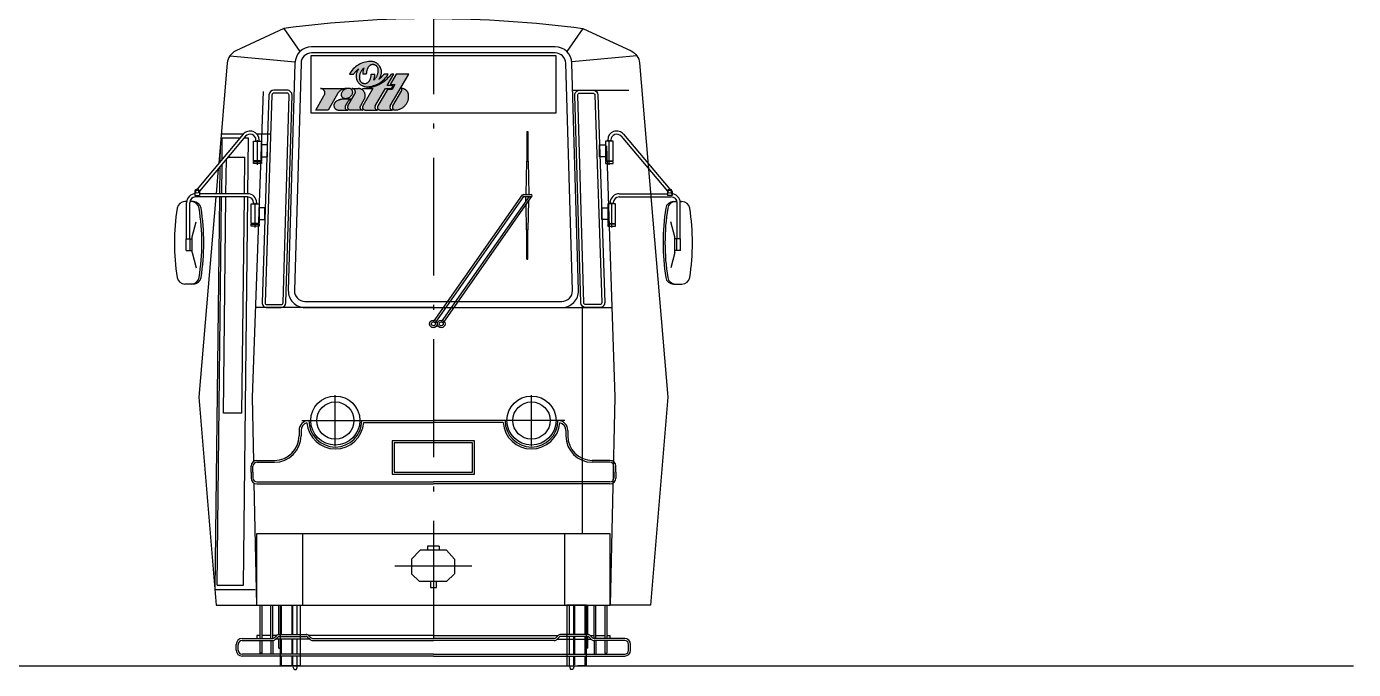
# Model space of a CAD drawing. Header units: millimetres. Extents: x 39 to 880, y 30 to 327.
# Drawn here: x 649.8 to 785.1, y 202.8 to 268.3 of the extents above; entities that cross this region are included whole.
import ezdxf

# ---------------------------------------------------------------- set-up
doc = ezdxf.new("R2010")
doc.units = ezdxf.units.MM
doc.linetypes.add('ACAD_ISO10W100', pattern=[18.5, 12, -3, 0.5, -3])
doc.layers.add('AXE', color=1, linetype='ACAD_ISO10W100')
doc.layers.add('SUBTIRE', color=1, linetype='Continuous')

msp = doc.modelspace()

# ---------------------------------------------------------------- hatches: boundary and pattern name
at = {"layer": 'AXE'}
h = msp.add_hatch(color=256, dxfattribs=at)
edge = h.paths.add_edge_path(flags=17)
edge.add_arc((687.3525671164614, 260.0808056791501), 0.2750000082930992, 150.0000029529868, 269.3216223905365, ccw=False)
edge.add_line((687.1144101161519, 260.2183056710222), (688.0324757457522, 261.8084419861719))
edge.add_arc((687.9213358189322, 261.8726086528397), 0.1283333333347252, 329.9999999998028, 457.2699936650825)
edge.add_arc((687.9978956206559, 261.2724723376917), 0.7333333333341578, 6.379370208270586, 97.26999366511598, ccw=False)
edge.add_arc((687.3419823472586, 261.199139004357), 1.393333333331659, -89.69862556282072, 6.379370208422188, ccw=False)
edge = h.paths.add_edge_path()
edge.add_line((687.2149652880355, 263.4724723376879), (686.9728721408267, 263.4724723376879))
edge.add_arc((684.039538807486, 265.6724723376831), 3.666666666669664, 270.00000000012795, 323.1301023542846, ccw=False)
edge.add_line((684.0395388074942, 262.0058056710135), (685.0980143010077, 262.0058056710135))
edge.add_line((685.0980143010077, 262.0058056710135), (684.0660006948331, 260.2183056710222))
edge.add_arc((684.3041576808746, 260.0808056710188), 0.2750000000024015, 149.9999999994711, 269.9999999994789)
edge.add_line((684.3041576808721, 259.8058056710164), (685.5743282730884, 259.8058056710164))
edge.add_arc((685.5743282730905, 260.0808056710191), 0.2750000000027057, 149.9999999995698, 269.9999999995737, ccw=False)
edge.add_line((685.3361712870485, 260.2183056710222), (686.3681848932249, 262.0058056710135))
edge.add_line((686.3681848932249, 262.0058056710135), (687.0032701893335, 262.0058056710135))
edge.add_line((687.0032701893335, 262.0058056710135), (687.1726262682953, 262.2991390043484))
edge.add_line((687.1726262682953, 262.2991390043484), (686.5375409721876, 262.2991390043484))
edge.add_line((686.5375409721876, 262.2991390043484), (687.2149652880355, 263.4724723376879))
edge = h.paths.add_edge_path()
edge.add_line((686.8444988653066, 262.3908056710228), (687.3313975923231, 262.3908056710228))
edge.add_line((687.3313975923231, 262.3908056710228), (687.0561939640095, 261.9141390043536))
edge.add_line((687.0561939640095, 261.9141390043536), (686.569295236993, 261.9141390043536))
edge.add_line((686.569295236993, 261.9141390043536), (685.5902054054916, 260.2183056710222))
edge.add_arc((685.828362391534, 260.0808056710193), 0.2750000000029334, 149.9999999996581, 269.9999999996684)
edge.add_line((685.8283623915324, 259.8058056710164), (687.0985329837488, 259.8058056710164))
edge.add_arc((687.0985329837508, 260.0808056710191), 0.2750000000027057, 149.9999999995698, 269.9999999995737, ccw=False)
edge.add_line((686.8603759977088, 260.2183056710222), (688.7391699986958, 263.4724723376879))
edge.add_line((688.7391699986958, 263.4724723376879), (687.4689994064795, 263.4724723376879))
edge.add_line((687.4689994064795, 263.4724723376879), (686.8444988653066, 262.3908056710228))
edge = h.paths.add_edge_path()
edge.add_arc((684.0501235624297, 260.0808056710193), 0.2750000000029334, 149.9999999996581, 269.9999999996684)
edge.add_line((684.0501235624281, 259.8058056710164), (682.7799529702118, 259.8058056710164))
edge.add_arc((682.7799529702133, 260.0808056710193), 0.2750000000029331, 149.9999999996581, 269.9999999996684, ccw=False)
edge.add_line((682.5417959841709, 260.2183056710222), (683.2562669422916, 261.4558056710251))
edge.add_arc((682.9387242942419, 261.6391390043533), 0.366666666660161, 330.0000000003457, 450.0000000003553)
edge.add_line((682.9387242942396, 262.0058056710135), (683.5738095903473, 262.0058056710135))
edge.add_arc((683.5738095903498, 261.2724723376845), 0.7333333333290284, -29.999999999796728, 90.00000000019543, ccw=False)
edge.add_line((684.2088948864559, 260.9058056710222), (683.8119665763872, 260.2183056710222))
edge = h.paths.add_edge_path()
edge.add_line((682.8540462547573, 260.9058056710222), (682.0223640271163, 260.9058056710222))
edge.add_arc((682.022364027128, 259.805805671016), 1.100000000006219, 90.00000000060993, 134.4153085978047)
edge.add_arc((681.5732909076038, 260.2641390043475), 0.4583333333311261, 134.4153085972546, 270.000000000071)
edge.add_line((681.5732909076044, 259.8058056710164), (682.5259188517668, 259.8058056710164))
edge.add_arc((682.5259188517689, 260.0808056710191), 0.2750000000027057, 149.9999999995698, 269.9999999995737, ccw=False)
edge.add_line((682.2877618657269, 260.2183056710222), (682.5788426264428, 260.7224723376879))
edge.add_arc((682.8963852744889, 260.5391390043509), 0.3666666666614442, 96.86989764470547, 149.9999999988615, ccw=False)
edge.add_arc((682.8522990979571, 260.905059360316), 0.001899878036820539, 276.8698977086391, 383.1301024230732)
edge = h.paths.add_edge_path()
edge.add_arc((682.6672431609835, 261.6286560635734), 0.3666666666741927, 344.4270040001871, 435.5729959985749)
edge.add_arc((682.5758894952094, 261.2735519208362), 0.7333333333341077, 75.57299599933422, 164.427004000946)
edge.add_arc((682.2226834537116, 261.3719893969109), 0.366666666664708, 164.4270040008068, 255.5729959992024)
edge.add_arc((682.3140371195004, 261.7270935396499), 0.7333333333300379, 255.5729959985738, 344.4270040001916)
edge = h.paths.add_edge_path()
edge.add_line((679.2575022122412, 259.8058056710164), (680.1307444943907, 261.3183056710135))
edge.add_arc((679.7338161843223, 261.5474723376799), 0.4583333333336158, 330.0000000000587, 450.0000000000426)
edge.add_line((679.733816184322, 262.0058056710135), (682.4329286927843, 262.0058056710135))
edge.add_arc((682.4329286927745, 260.9058056710197), 1.09999999999377, 89.99999999948483, 149.999999999488)
edge.add_line((681.4803007486219, 261.4558056710251), (680.5276728044585, 259.8058056710164))
edge.add_line((680.5276728044585, 259.8058056710164), (679.2575022122412, 259.8058056710164))
edge = h.paths.add_edge_path()
edge.add_arc((684.8668002355279, 263.6669267025133), 1.09999999999702, 320.2105093967209, 452.4106296348301)
edge.add_arc((684.9290125373627, 262.1891390043522), 2.57909663353232, 92.41062963465667, 150.1593002628279)
edge.add_line((682.6918726220586, 263.4724723376879), (683.1268188979786, 263.4724723376879))
edge.add_arc((684.9290125373599, 262.1891390043509), 2.212429966864535, 125.86977062244591, 144.5455167274544, ccw=False)
edge.add_arc((684.4778915058729, 263.2780179728626), 1.09999999999702, 140.2105093967208, 272.4106296348301)
edge.add_arc((684.4156792040376, 264.7558056710228), 2.579096633531544, 272.4106296346675, 330.1593002628383)
edge.add_line((686.6528191193413, 263.4724723376879), (686.2178728434212, 263.4724723376879))
edge.add_arc((684.4156792040404, 264.7558056710221), 2.212429966862516, 305.86977062249855, 324.54551672750745, ccw=False)
edge = h.paths.add_edge_path(flags=16)
edge.add_arc((685.0848458707007, 263.8849723376869), 0.5499999999995769, 357.5416453743147, 509.036243468357)
edge.add_arc((685.7723458706906, 263.4724723376856), 1.351755885532709, 149.0362434678347, 179.9999999999036)
edge.add_line((684.4205899851579, 263.4724723376879), (684.0539233184929, 263.4724723376879))
edge.add_arc((685.7723458707076, 263.4724723376903), 1.718422552214633, 158.4638025515041, 180.0000000000796, ccw=False)
edge.add_arc((685.0612546003592, 263.0835636080343), 1.351755885548077, 131.0297390510515, 181.6861433418126)
edge.add_arc((684.2598458706987, 263.0599723376886), 0.5499999999989542, 181.6861433421515, 329.0362434683632)
edge.add_arc((683.5723458707079, 263.4724723376886), 1.35175588553228, 329.0362434679025, 359.9999999999711)
edge.add_line((684.9241017562401, 263.4724723376879), (685.2907684229078, 263.4724723376879))
edge.add_arc((683.5723458707076, 263.4724723376879), 1.718422552200195, -21.474434305519026, 1.8758328224066645e-12, ccw=False)
edge.add_arc((684.2834371410484, 263.8613810673431), 1.350902543960698, 311.0994502512073, 360.0000000000193)

# ---------------------------------------------------------------- linework, layer by layer
msp.add_line((594.3061072313633, 203.126155191438), (785.0643397080178, 203.126155191438))
for p, q in [((691.2608355377272, 291.9261551914409), (691.2608355377272, 203.126155191438)), ((681.2608355377272, 225.5430677437711), (681.2608355377272, 230.7492426390985)), ((701.2608355377272, 225.5430677437711), (701.2608355377272, 230.7492426390985)), ((677.8502958733472, 228.1461551914275), (684.6713752021071, 228.1461551914275)), ((704.6713752021071, 228.1461551914275), (697.8502958733472, 228.1461551914275)), ((687.3360352014208, 213.3261551914351), (695.1856358740336, 213.3261551914351))]:
    msp.add_line(p, q, dxfattribs=at)
for points in [[(685.7120412495917, 262.9629610583673, 0.6506497374440713), (684.820533121889, 264.7659532509591, 0.2574479382979016), (682.6918726220586, 263.4724723376879), (683.1268188979786, 263.4724723376879, -0.08166916551678798), (683.632650491809, 263.9819836170085, 0.6506497374440713), (684.5241586195118, 262.1789914244167, 0.2574479382979015), (686.6528191193413, 263.4724723376879), (686.2178728434212, 263.4724723376879, -0.08166916551678786)], [(685.6343396850091, 263.8613810673436, 0.7777404075968195), (684.6132247615571, 264.1679450031683, 0.1359329595457087), (684.4205899851579, 263.4724723376879), (684.0539233184929, 263.4724723376879, -0.09424695984784132), (684.1738935458472, 264.1032862826127, 0.2247014505526537), (683.7100840176747, 263.0437888597393, 0.7491175477465296), (684.7314669798418, 262.7769996722076, 0.1359329595457087), (684.9241017562401, 263.4724723376879), (685.2907684229078, 263.4724723376879, -0.09397508043127485), (685.1714772653415, 262.8433818429206, 0.2166669363974832), (685.6343396850091, 263.8613810673436)], [(687.2149652880355, 263.4724723376879), (686.9728721408267, 263.4724723376879, -0.2360679774997932), (684.0395388074942, 262.0058056710135), (685.0980143010077, 262.0058056710135), (684.0660006948331, 260.2183056710222, 0.5773502691896062), (684.3041576808721, 259.8058056710164), (685.5743282730884, 259.8058056710164, -0.5773502691896062), (685.3361712870485, 260.2183056710222), (686.3681848932249, 262.0058056710135), (687.0032701893335, 262.0058056710135), (687.1726262682953, 262.2991390043484), (686.5375409721876, 262.2991390043484)], [(686.8444988653066, 262.3908056710228), (687.3313975923231, 262.3908056710228), (687.0561939640095, 261.9141390043536), (686.569295236993, 261.9141390043536), (685.5902054054916, 260.2183056710222, 0.5773502691896062), (685.8283623915324, 259.8058056710164), (687.0985329837488, 259.8058056710164, -0.5773502691896062), (686.8603759977088, 260.2183056710222), (688.7391699986958, 263.4724723376879), (687.4689994064795, 263.4724723376879)], [(679.2575022122412, 259.8058056710164), (680.1307444943907, 261.3183056710135, 0.577350269189606), (679.733816184322, 262.0058056710135), (682.4329286927843, 262.0058056710135, 0.2679491924311385), (681.4803007486219, 261.4558056710251), (680.5276728044585, 259.8058056710164)], [(683.0204492024843, 261.530218587492, 0.4200840252083738), (682.7585968267706, 261.983760206322, 0.4083673673510503), (681.8694774122189, 261.470426872986, 0.4200840252083738), (682.1313297879308, 261.0168852541705, 0.4083673673510503)], [(683.8119665763872, 260.2183056710222, 0.5773502691896062), (684.0501235624281, 259.8058056710164), (682.7799529702118, 259.8058056710164, -0.5773502691896062), (682.5417959841709, 260.2183056710222), (683.2562669422916, 261.4558056710251, 0.577350269189606), (682.9387242942396, 262.0058056710135), (683.5738095903473, 262.0058056710135, -0.577350269189606), (684.2088948864559, 260.9058056710222)], [(687.3493112136496, 259.8058249459012, -0.5734103327174699), (687.1144101161519, 260.2183056710222), (688.0324757457522, 261.8084419861719, 0.6204491617086633), (687.9050958609907, 261.9999102954483, -0.418773749200195), (688.7266881466569, 261.3539538191711, -0.4456365291740412), (687.3493112136496, 259.8058249459012)], [(682.8540462547573, 260.9058056710222), (682.0223640271163, 260.9058056710222, 0.196261568281424), (681.2525243936691, 260.5915199567265, 0.6718751592707642), (681.5732909076044, 259.8058056710164), (682.5259188517668, 259.8058056710164, -0.5773502691896062), (682.2877618657269, 260.2183056710222), (682.5788426264428, 260.7224723376879, -0.2360679774998025), (682.8525263523309, 260.90317312279, 0.5000000000269565)]]:
    msp.add_lwpolyline(points, format="xyb", close=True, dxfattribs=at)
at = {"layer": 'SUBTIRE'}
for p, q in [((676.0108355377272, 268.1193615124961), (677.6584179644217, 265.7656776578536)), ((706.5108355377272, 268.1193615124961), (704.8632531110327, 265.7656776578536)), ((670.5076328408506, 265.3314390338222), (677.1502966189894, 264.7056117000778)), ((712.0140382346046, 265.3314390338222), (705.3713744564659, 264.7056117000778)), ((705.4591311887982, 261.8261551914351), (711.1774393798289, 261.8261551914351)), ((671.866925570693, 257.332850046036), (667.1620594311992, 251.7258089216215)), ((672.1120597924912, 257.1271580109336), (667.4071936529956, 251.5201168865191)), ((671.8783074149108, 257.3461551914392), (669.6285742706089, 257.3461551914392)), ((671.8783074149108, 257.3461551914392), (669.6285742706089, 257.3461551914392)), ((673.7427241519238, 257.3461551914392), (673.2650655018144, 257.3461551914392)), ((674.6677646223764, 257.3461551914392), (673.2650655018144, 257.3461551914392)), ((700.7880585193436, 257.602650479634), (700.7880585193436, 254.602650479634)), ((700.7880585193436, 257.602650479634), (700.8880585193431, 257.602650479634)), ((700.8880585193431, 257.602650479634), (700.8880585193431, 254.602650479634)), ((710.4096112829632, 257.1271580109336), (715.1144774224597, 251.5201168865191)), ((710.6547455047614, 257.332850046036), (715.3596116442552, 251.7258089216215)), ((669.5026415682316, 256.1501153727462), (669.4833204227891, 254.4921800476899)), ((669.7132166982612, 254.7661597599093), (669.7386217958922, 256.9461551914304)), ((671.542450060819, 256.9461551914304), (669.7386217958922, 256.9461551914304)), ((672.416987602561, 256.9461551914304), (671.960180393404, 256.9461551914304)), ((672.3507893513008, 251.2657249321222), (672.416987602561, 256.9461551914304)), ((673.1716864583625, 256.6414854451308), (673.1716864583625, 256.7414854451221)), ((673.3316864583633, 254.2091514688385), (673.3316864583633, 256.7414854451221)), ((673.4916864583631, 256.6414854451308), (673.4916864583631, 256.7414854451221)), ((709.0299846170913, 256.6414854451308), (709.0299846170913, 256.7414854451221)), ((709.189984617092, 254.2091514688385), (709.189984617092, 256.7414854451221)), ((709.3499846170919, 256.6414854451308), (709.3499846170919, 256.7414854451221)), ((670.1123969152807, 251.2661551914374), (670.1534982548676, 254.7930352621501)), ((670.3206161164419, 254.9921985740679), (672.0382566847532, 254.9890554368779)), ((671.9948709772254, 251.2661551914374), (672.0382566847532, 254.9890554368779)), ((700.7380585193434, 254.602650479634), (700.6894870907729, 251.2026504796253)), ((700.7380585193434, 254.602650479634), (700.9380585193433, 254.602650479634)), ((700.9380585193433, 254.602650479634), (700.9866299479147, 251.2026504796253)), ((669.4774371133365, 253.9873369679284), (669.4457251713277, 251.2661551914374)), ((669.6724285587618, 251.2661551914374), (669.7073333888086, 254.2613166801478)), ((666.1001944351203, 250.4661551914345), (665.9191046412873, 250.4661551914345)), ((666.0923347752007, 246.6661551914316), (666.0923347752007, 250.3461551914392)), ((666.4123347752013, 246.6661551914316), (666.4123347752013, 250.3461551914392)), ((666.7855649091109, 250.4661551914345), (666.4244572369319, 250.4661551914345)), ((666.9296411988682, 251.4859287081803), (666.9296411988682, 251.1061551914339)), ((666.9296411988682, 251.1061551914339), (667.4096411988687, 251.1061551914339)), ((672.3226558833314, 250.9461551914304), (667.0123347751999, 250.9461551914304)), ((667.4096411988687, 251.4859287081803), (667.4096411988687, 251.1061551914339)), ((672.3226558833314, 251.2661551914374), (667.4096411988687, 251.2661551914374)), ((669.4419959748695, 250.9461551914304), (668.9756133428357, 210.9261551914263)), ((669.2072113006209, 211.3461551914392), (669.6686993623036, 250.9461551914304)), ((669.8515862379966, 228.8861551914327), (670.1086677188234, 250.9461551914304)), ((671.7340602999413, 228.8861551914327), (671.9911417807673, 250.9461551914304)), ((671.8855771072897, 211.3461551914392), (672.3470593831119, 250.9456587103508)), ((672.9226558833309, 250.2461551914333), (672.9226558833309, 250.3461551914392)), ((673.0826558833307, 247.8138212151556), (673.0826558833307, 250.3461551914392)), ((673.2426558833315, 250.2461551914333), (673.2426558833315, 250.3461551914392)), ((691.2782666862761, 238.1954567106171), (700.3561433149146, 251.1600081232631)), ((691.4420970951344, 238.080741423359), (700.4901152243986, 251.0026504796282)), ((692.0782666862763, 238.1954567106171), (701.0459603066467, 251.0026504796282)), ((692.2420970951346, 238.080741423359), (701.319973723773, 251.0452928359904)), ((700.4380585193442, 251.2026504796253), (701.2380585193443, 251.2026504796253)), ((700.4380585193442, 251.0026504796282), (701.2380585193443, 251.0026504796282)), ((700.6966144842011, 250.5037329396313), (700.689487090772, 251.0026504796282)), ((700.9380585193442, 247.602650479634), (700.9803092510094, 250.5602016962533)), ((700.9853942727643, 250.916153219065), (700.9866299479156, 251.0026504796282)), ((709.2790151921238, 250.2461551914333), (709.2790151921238, 250.3461551914392)), ((709.4390151921236, 247.8138212151556), (709.4390151921236, 250.3461551914392)), ((709.5990151921235, 250.2461551914333), (709.5990151921235, 250.3461551914392)), ((710.1990151921239, 251.2661551914374), (715.1120298765866, 251.2661551914374)), ((710.1990151921239, 250.9461551914304), (715.5093363002545, 250.9461551914304)), ((715.1120298765866, 251.4859287081803), (715.1120298765866, 251.1061551914339)), ((715.5920298765861, 251.1061551914339), (715.1120298765866, 251.1061551914339)), ((715.5920298765861, 251.4859287081803), (715.5920298765861, 251.1061551914339)), ((715.7361061663435, 250.4661551914345), (716.0972138385225, 250.4661551914345)), ((716.1093363002531, 246.6661551914316), (716.1093363002531, 250.3461551914392)), ((716.421476640335, 250.4661551914345), (716.6025664341671, 250.4661551914345)), ((716.4293363002537, 246.6661551914316), (716.4293363002537, 250.3461551914392)), ((700.7380585193443, 247.602650479634), (700.7014961641673, 250.1620153420248)), ((666.6523347752002, 246.8661551914287), (667.0664452473641, 248.4116365135)), ((700.7380585193443, 247.602650479634), (700.9380585193442, 247.602650479634)), ((700.7880585193445, 244.602650479634), (700.7880585193445, 247.602650479634)), ((700.888058519344, 244.602650479634), (700.888058519344, 247.602650479634)), ((715.8693363002551, 246.8661551914287), (715.4552258280912, 248.4116365135)), ((666.0523347751998, 245.4661551914345), (666.0523347751998, 246.6661551914316)), ((666.0523347751998, 246.6661551914316), (666.6523347752002, 246.6661551914316)), ((666.4523347752004, 245.4661551914345), (666.4523347752004, 246.6661551914316)), ((666.6523347752002, 245.2661551914374), (666.6523347752002, 246.8661551914287)), ((715.8693363002551, 245.2661551914374), (715.8693363002551, 246.8661551914287)), ((716.4693363002546, 246.6661551914316), (715.8693363002551, 246.6661551914316)), ((716.0693363002549, 245.4661551914345), (716.0693363002549, 246.6661551914316)), ((716.4693363002546, 245.4661551914345), (716.4693363002546, 246.6661551914316)), ((666.0523347752007, 245.4661551914345), (666.6523347752002, 245.4661551914345)), ((666.6523347752002, 245.2661551914374), (667.0664452473641, 243.7206738693661)), ((715.8693363002551, 245.2661551914374), (715.4552258280912, 243.7206738693661)), ((716.4693363002536, 245.4661551914345), (715.8693363002551, 245.4661551914345)), ((700.7880585193445, 244.602650479634), (700.888058519344, 244.602650479634)), ((666.4123347751995, 242.0661551914403), (665.9191046412873, 242.0661551914403)), ((666.7855649091109, 242.0661551914403), (666.4123347751995, 242.0661551914403)), ((666.7855649091109, 242.0661551914403), (666.4123347751995, 242.0661551914403)), ((715.7361061663435, 242.0661551914403), (716.1093363002549, 242.0661551914403)), ((715.7361061663435, 242.0661551914403), (716.1093363002549, 242.0661551914403)), ((716.1093363002549, 242.0661551914403), (716.6025664341671, 242.0661551914403)), ((691.2608355377272, 239.6661551914316), (673.1023361340442, 239.6661551914316)), ((691.2608355377272, 239.6661551914316), (709.4193349414111, 239.6661551914316)), ((706.4608355377279, 216.5882400930008), (706.460835537727, 239.7922469159697)), ((671.7340602999413, 228.8861551914327), (669.8515862379966, 228.8861551914327)), ((678.5608355377274, 228.1461551914275), (678.5608355377274, 228.1461551914275)), ((683.960835537727, 228.1461551914275), (691.2608355377272, 228.1461551914275)), ((684.1539307660253, 227.9461551914304), (691.2608355377272, 227.9461551914304)), ((698.5608355377274, 228.1461551914275), (691.2608355377272, 228.1461551914275)), ((698.3677403094291, 227.9461551914304), (691.2608355377272, 227.9461551914304)), ((703.9608355377279, 228.1461551914275), (703.960835537727, 228.1461551914275)), ((677.5608355377274, 227.1461551914275), (677.5608355377274, 226.5861551914298)), ((677.7608355377272, 227.1461551914275), (677.7608355377272, 226.5861551914298)), ((704.7608355377272, 227.1461551914275), (704.7608355377272, 226.5861551914298)), ((704.960835537727, 227.1461551914275), (704.9608355377279, 226.5861551914298)), ((672.6654099131995, 222.8861551914327), (672.6654099131995, 223.4861551914386)), ((672.8654099132002, 222.8861551914327), (672.8654099132002, 223.4861551914386)), ((673.2654099131998, 224.0861551914298), (675.0608355377274, 224.0861551914298)), ((673.2654099131998, 223.8861551914327), (675.0608355377274, 223.8861551914327)), ((709.2562611622545, 224.0861551914298), (707.4608355377279, 224.0861551914298)), ((709.2562611622545, 223.8861551914327), (707.4608355377279, 223.8861551914327)), ((709.6562611622551, 222.8861551914327), (709.6562611622551, 223.4861551914386)), ((709.8562611622549, 222.8861551914327), (709.8562611622549, 223.4861551914386)), ((672.6654099131995, 222.8861551914327), (672.6654099131995, 222.2861551914269)), ((672.8654099132002, 222.8861551914327), (672.8654099132002, 222.2861551914269)), ((673.2654099131998, 221.8861551914327), (691.2608355377272, 221.8861551914327)), ((709.2562611622545, 221.8861551914327), (691.2608355377272, 221.8861551914327)), ((709.6562611622551, 222.8861551914327), (709.6562611622551, 222.2861551914269)), ((709.8562611622549, 222.8861551914327), (709.8562611622549, 222.2861551914269)), ((673.2654099131998, 221.6861551914357), (691.2608355377272, 221.6861551914357)), ((709.2562611622545, 221.6861551914357), (691.2608355377272, 221.6861551914357)), ((677.9017256074242, 216.5882400930008), (677.9017256074242, 209.3261551914351)), ((704.6199454680302, 216.5882400930008), (704.6199454680302, 209.3261551914351)), ((690.6608355377268, 215.3261551914351), (690.6608355377268, 214.9261551914263)), ((691.8608355377276, 215.3261551914351), (690.6608355377268, 215.3261551914351)), ((691.2608355377272, 215.4856942303617), (691.2608355377272, 210.857899373574)), ((691.8608355377276, 215.3261551914351), (691.8608355377276, 214.9261551914263)), ((689.0121955063189, 214.0223891996887), (689.9213676835082, 214.9261551914263)), ((689.0121955063189, 214.0223891996887), (689.0121955063189, 212.517402816435)), ((692.6003033919453, 214.9261551914263), (689.9213676835082, 214.9261551914263)), ((693.419748992191, 214.0223891996887), (692.6003033919453, 214.9261551914263)), ((693.419748992191, 214.0223891996887), (693.419748992191, 212.517402816435)), ((689.0121955063189, 213.3261551914351), (689.0121955063189, 213.3261551914351)), ((689.0121955806446, 212.5173880074457), (689.8412717418416, 211.7261551914293)), ((693.419748992191, 212.517402816435), (692.5786136847403, 211.7218552637372)), ((669.2072113006209, 211.3461551914392), (671.8855771072897, 211.3461551914392)), ((692.5831032389508, 211.7261551914293), (689.8412717418416, 211.7261551914293)), ((690.960835537727, 211.7261551914293), (690.960835537727, 211.5261551914322)), ((690.960835537727, 211.5261551914322), (690.960835537727, 211.126155191438)), ((690.960835537727, 211.126155191438), (691.5608355377274, 211.126155191438)), ((691.5608355377274, 211.126155191438), (691.5608355377274, 211.7261551914293)), ((668.9756133428357, 210.9261551914263), (673.0897632241506, 210.9261551914263)), ((669.1155952044767, 209.3261551914351), (673.1984934952218, 209.3261551914351)), ((673.5802987107711, 209.3261551914351), (673.5802987107711, 205.9261551914555)), ((673.7802987107827, 209.3261551914351), (673.7802987107827, 205.9261551914555)), ((674.6865714690468, 205.9261551914555), (674.6865714690468, 209.3261551914351)), ((674.8865714690585, 205.9261551914555), (674.8865714690585, 209.3261551914351)), ((676.8518604379317, 206.3261551914496), (676.8518604379317, 209.3261551914351)), ((676.9420375380253, 206.3261551914496), (676.9420375380253, 209.3261551914351)), ((705.5796335374873, 206.3261551914496), (705.5796335374882, 209.3261551914351)), ((705.6698106375227, 206.3261551914496), (705.6698106375227, 209.3261551914351)), ((707.6350996064541, 205.9261551914555), (707.6350996064541, 209.3261551914351)), ((707.8350996064657, 205.9261551914555), (707.8350996064657, 209.3261551914351)), ((708.7413723647298, 209.3261551914351), (708.7413723647298, 205.9261551914555)), ((708.9413723647406, 209.3261551914351), (708.9413723647415, 205.9261551914555)), ((713.4060758709777, 209.3261551914351), (709.3231775802335, 209.3261551914351)), ((671.7608355377272, 205.9261551914555), (674.8865714690585, 205.9261551914555)), ((671.7608355377272, 205.7261551914438), (674.8865714690585, 205.7261551914438)), ((673.2608355377272, 206.2394068418238), (673.2608355377272, 205.9261551914555)), ((673.5802987107711, 206.2394068418238), (673.2608355377272, 206.2394068418238)), ((673.5802987107711, 205.7261551914438), (673.5802987107711, 204.4261033568931)), ((674.6865714690468, 206.2394068418238), (673.7802987107827, 206.2394068418238)), ((673.7802987107827, 205.7261551914438), (673.7802987107827, 204.4261033568931)), ((674.6865714690468, 205.7261551914438), (674.6865714690468, 204.3261551914496)), ((675.2863559562068, 206.2394068418238), (674.8865714690585, 206.2394068418238)), ((674.8865714690585, 205.7261551914438), (674.8865714690585, 204.3261551914496)), ((675.0279928252969, 205.9847338351996), (675.2522568940005, 206.2089979039323)), ((675.1694141815353, 205.8433124789611), (675.393678250239, 206.0675765476939)), ((678.6487783998421, 205.8467909730847), (675.1728926756589, 205.8467909730847)), ((675.5350996064774, 206.3261551914496), (678.2865714690236, 206.3261551914496)), ((675.5350996064774, 206.126155191438), (678.2865714690236, 206.126155191438)), ((676.8518604379317, 204.3261551914496), (676.8518604379317, 205.8467909730847)), ((676.9420375380253, 204.3261551914496), (676.9420375380253, 205.8467909730847)), ((678.427992825262, 206.0675765476939), (678.6522568939656, 205.8433124789611)), ((691.2608355377272, 206.2394068418238), (678.5353151192942, 206.2394068418238)), ((678.5694141815004, 206.2089979039323), (678.793678250204, 205.9847338351996)), ((678.9350996064425, 205.9261551914555), (691.2608355377272, 205.9261551914555)), ((678.9350996064425, 205.7261551914438), (691.2608355377272, 205.7261551914438)), ((691.2608355377272, 206.2394068418238), (703.9863559562184, 206.2394068418238)), ((703.5865714690119, 205.9261551914555), (691.2608355377272, 205.9261551914555)), ((703.5865714690119, 205.7261551914438), (691.2608355377272, 205.7261551914438)), ((703.9522568940122, 206.2089979039323), (703.7279928252503, 205.9847338351996)), ((704.0936782502506, 206.0675765476939), (703.8694141814888, 205.8433124789611)), ((703.8728926756123, 205.8467909730847), (707.3487783998537, 205.8467909730847)), ((706.9865714690352, 206.3261551914496), (704.235099606489, 206.3261551914496)), ((706.9865714690352, 206.126155191438), (704.235099606489, 206.126155191438)), ((705.5796335374873, 204.3261551914496), (705.5796335374873, 206.126155191438)), ((705.6698106375227, 204.3261551914496), (705.6698106375227, 206.126155191438)), ((707.3522568939773, 205.8433124789611), (707.1279928252736, 206.0675765476939)), ((707.2353151193058, 206.2394068418238), (707.6350996064541, 206.2394068418238)), ((707.4936782502157, 205.9847338351996), (707.269414181512, 206.2089979039323)), ((710.7608355377272, 205.9261551914555), (707.6350996064541, 205.9261551914555)), ((710.7608355377272, 205.7261551914438), (707.6350996064541, 205.7261551914438)), ((707.6350996064541, 205.7261551914438), (707.6350996064541, 204.3261551914496)), ((707.8350996064657, 206.2394068418238), (708.7413723647298, 206.2394068418238)), ((707.8350996064657, 205.7261551914438), (707.8350996064657, 204.3261551914496)), ((708.7413723647298, 205.7261551914438), (708.7413723647298, 204.4261033568931)), ((708.9413723647415, 206.2394068418238), (709.2608355377272, 206.2394068418238)), ((708.9413723647415, 205.7261551914438), (708.9413723647415, 204.4261033568931)), ((709.2608355377272, 206.2394068418238), (709.2608355377272, 205.9261551914555)), ((671.1608355377505, 204.7261551914438), (671.1608355377505, 205.3261551914496)), ((671.3608355377621, 204.7261551914438), (671.3608355377621, 205.3261551914496)), ((691.2608355377272, 204.3261551914496), (671.7608355377272, 204.3261551914496)), ((673.7802987107827, 204.4261033568931), (673.5802987107711, 204.4261033568931)), ((691.2608355377272, 204.3261551914496), (710.7608355377272, 204.3261551914496)), ((708.7413723647298, 204.4261033568931), (708.9413723647415, 204.4261033568931)), ((711.1608355377505, 204.7261551914438), (711.1608355377505, 205.3261551914496)), ((711.3608355377621, 204.7261551914438), (711.3608355377621, 205.3261551914496)), ((691.2608355377272, 204.126155191438), (671.7608355377272, 204.126155191438)), ((676.5408355377551, 203.126155191438), (676.8518604379317, 203.1106039464233)), ((676.8518604379317, 203.222025124402), (676.8518604379317, 204.126155191438)), ((676.9420375380253, 203.1935557069249), (676.9420375380253, 204.126155191438)), ((691.2608355377272, 204.126155191438), (710.7608355377272, 204.126155191438)), ((705.5796335374873, 203.1935557069249), (705.5796335374873, 204.126155191438)), ((705.6698106375227, 203.222025124402), (705.6698106375227, 204.126155191438)), ((705.9808355377575, 203.126155191438), (705.6698106375227, 203.1106039464233))]:
    msp.add_line(p, q, dxfattribs=at)
at = {"layer": 'SUBTIRE', "extrusion": (2.449212707644755e-16, 1, -1.836909530733566e-16)}
for p, q in [((675.5025146032388, 206.3248257541439), (675.5025146032397, 209.3016772301802)), ((675.7008355377295, 206.3261551914496), (675.7008355377295, 209.3246863203698)), ((675.7808355377458, 206.3261551914496), (675.7808355377458, 209.3339678781653)), ((677.3808355377225, 206.3261551914496), (677.3808355377225, 209.3261551914351)), ((675.5025146032388, 204.9361551914357), (675.5025146032388, 205.8467909730847)), ((675.5025146032388, 204.9361551914357), (675.5025146032388, 205.8467909730847)), ((675.7008355377295, 204.3261551914496), (675.7008355377295, 205.8467909730847)), ((675.7808355377458, 204.3261551914496), (675.7808355377458, 205.8467909730847)), ((677.3808355377225, 204.3261551914496), (677.3808355377225, 205.8467909730847)), ((675.5025146032388, 204.9361551914357), (675.7008355377295, 204.9361551914357)), ((675.5025146032388, 204.9361551914357), (675.7008355377295, 204.9361551914357)), ((675.7008355377295, 203.2441551914548), (675.7008355377295, 204.126155191438)), ((675.7008355377295, 203.8954372237371), (675.7608355377272, 203.8607962076079)), ((675.7008355377295, 203.8954372237371), (675.7608355377272, 203.8607962076079)), ((675.7608355377272, 203.7915141752914), (675.7008355377295, 203.7568731591331)), ((675.7608355377272, 203.7915141752914), (675.7008355377295, 203.7568731591331)), ((675.7008355377295, 203.2441551914548), (675.7808355377458, 203.1641551914385)), ((675.7008355377295, 203.2441551914548), (675.7808355377458, 203.1641551914385)), ((676.7942050875101, 203.126155191438), (675.7408355377668, 203.126155191438)), ((676.7942050875101, 203.126155191438), (675.7408355377668, 203.126155191438)), ((675.7808355377458, 203.1641551914385), (675.7808355377458, 204.126155191438)), ((675.7808355377458, 203.1641551914385), (676.5408355377551, 203.126155191438)), ((675.7808355377458, 203.1641551914385), (676.5408355377551, 203.126155191438)), ((676.9420375380253, 203.0414289905333), (677.0129517385324, 202.821594969066)), ((676.9420375380253, 203.0414289905333), (677.0129517385324, 202.821594969066)), ((677.3808355377225, 203.1861551914357), (677.3101256851044, 202.8149284649866)), ((677.3808355377225, 203.1861551914357), (677.3101256851044, 202.8149284649866)), ((677.3808355377225, 203.1861551914357), (677.3808355377225, 204.126155191438)), ((677.0890884279327, 202.766155191452), (677.2511853711151, 202.766155191452)), ((677.0890884279327, 202.766155191452), (677.2511853711151, 202.766155191452))]:
    msp.add_line(p, q, dxfattribs=at)
at = {"layer": 'SUBTIRE', "extrusion": (7.347638122934264e-16, 1, -1.836909530733566e-16)}
for p, q in [((705.1408355377318, 206.3261551914496), (705.1408355377328, 209.3261551914351)), ((706.7408355377668, 206.3261551914496), (706.7408355377677, 209.3339678781507)), ((706.8208355377249, 206.3261551914496), (706.8208355377249, 209.3246863203698)), ((707.0191564722738, 206.3248257541439), (707.0191564722738, 209.3261551914351)), ((705.1408355377318, 206.3261551914496), (705.1408355377318, 207.126155191438)), ((706.7408355377668, 206.3261551914496), (706.7408355377668, 207.126155191438)), ((706.8208355377249, 206.3261551914496), (706.8208355377249, 207.126155191438)), ((707.0191564722738, 206.3248257541439), (707.0191564722738, 207.126155191438)), ((705.1408355377318, 204.3261551914496), (705.1408355377318, 206.126155191438)), ((706.7408355377668, 204.3261551914496), (706.7408355377668, 206.126155191438)), ((706.8208355377249, 204.3261551914496), (706.8208355377249, 206.126155191438)), ((707.0191564722738, 204.9361551914357), (707.0191564722738, 206.1234828822656)), ((707.0191564722738, 204.9361551914357), (707.0191564722738, 206.1234828822656)), ((707.0191564722738, 204.9361551914357), (706.8208355377249, 204.9361551914357)), ((707.0191564722738, 204.9361551914357), (706.8208355377249, 204.9361551914357)), ((705.1408355377318, 203.1861551914357), (705.1408355377318, 204.126155191438)), ((705.1408355377318, 203.1861551914357), (705.2115453904082, 202.8149284649866)), ((705.1408355377318, 203.1861551914357), (705.2115453904082, 202.8149284649866)), ((705.5796335374873, 203.0414289905333), (705.5087193369802, 202.821594969066)), ((705.5796335374873, 203.0414289905333), (705.5087193369802, 202.821594969066)), ((705.7274659880025, 203.126155191438), (706.7808355377458, 203.126155191438)), ((705.7274659880025, 203.126155191438), (706.7808355377458, 203.126155191438)), ((706.7408355377668, 203.1641551914385), (705.9808355377575, 203.126155191438)), ((706.7408355377668, 203.1641551914385), (705.9808355377575, 203.126155191438)), ((706.7408355377668, 203.1641551914385), (706.7408355377668, 204.126155191438)), ((706.8208355377249, 203.2441551914548), (706.7408355377668, 203.1641551914385)), ((706.8208355377249, 203.2441551914548), (706.7408355377668, 203.1641551914385)), ((706.8208355377249, 203.8954372237371), (706.7608355377272, 203.8607962076079)), ((706.8208355377249, 203.8954372237371), (706.7608355377272, 203.8607962076079)), ((706.7608355377272, 203.7915141752914), (706.8208355377249, 203.7568731591331)), ((706.7608355377272, 203.7915141752914), (706.8208355377249, 203.7568731591331)), ((706.8208355377249, 203.2441551914548), (706.8208355377249, 204.126155191438)), ((705.4325826475799, 202.766155191452), (705.2704857043975, 202.766155191452)), ((705.4325826475799, 202.766155191452), (705.2704857043975, 202.766155191452))]:
    msp.add_line(p, q, dxfattribs=at)
at = {"layer": 'SUBTIRE'}
for points in [[(691.2608355377272, 269.126155191438, 0.03297373852304008), (676.0108355377272, 268.1193615125106), (671.1024335146724, 265.8305360598482, 0.2679491924311223), (670.2420688601453, 264.6018079934169), (669.3764946348194, 254.3648700311045)], [(691.2608355377272, 269.126155191438, -0.03297373852304006), (706.5108355377272, 268.1193615125106), (711.419237560782, 265.8305360598482, -0.2679491924311223), (712.2796022153082, 264.6018079934169), (715.1608355377268, 230.5261551914322), (713.4060758709777, 209.3261551914351)]]:
    msp.add_lwpolyline(points, format="xyb", dxfattribs=at)
for points in [[(678.1649977231057, 239.6661551914316), (704.3566733523487, 239.6661551914316, 0.4228017339795483), (706.0559470424535, 241.4158434809818), (705.3781430145684, 264.5958434809894, 0.4056772298175577), (703.6788693244637, 266.2461551914333), (678.8428017509907, 266.2461551914333, 0.4056772298175525), (677.143528060886, 264.5958434809894), (676.4657240330009, 241.4158434809818, 0.4228017339795511)], [(678.1649977231048, 240.2861551914415), (704.3566733523487, 240.2861551914415, 0.4228017339795127), (705.4362119319451, 241.3977218694948), (704.7584079040591, 264.5777218695024, 0.4056772298175436), (703.6788693244637, 265.626155191438), (678.8428017509907, 265.626155191438, 0.4056772298175273), (677.7632631713943, 264.5777218695024), (677.0854591435093, 241.3977218694948, 0.4228017339795201)], [(674.4977121816612, 261.3426447524711), (673.7994941563622, 240.1826447524821, 0.4239080086585353), (674.2992221767656, 239.6661551914316), (675.7288828279245, 239.6661551914316, 0.4056772298175693), (676.2286692073669, 240.1515409886364), (676.8474066202255, 261.3115409886253, 0.4228017339795445), (676.347620240783, 261.8261551914351), (674.9974402020655, 261.8261551914351, 0.4045851191497957)], [(674.7975489939038, 261.3327510158582), (674.0993309686039, 240.1727510158547, 0.4239080086585374), (674.2992221767656, 239.9661551914345), (675.7288828279245, 239.9661551914345, 0.4056772298176676), (675.928797379702, 240.1603095103222), (676.5475347925596, 261.3203095103112, 0.4228017339793844), (676.347620240783, 261.5261551914322), (674.9974402020655, 261.5261551914322, 0.4045851191498248)], [(708.0239588937932, 261.3426447524711), (708.7221769190921, 240.1826447524821, -0.4239080086585353), (708.2224488986888, 239.6661551914316), (706.7927882475299, 239.6661551914316, -0.4056772298175693), (706.2930018680875, 240.1515409886364), (705.6742644552289, 261.3115409886253, -0.4228017339795445), (706.1740508346713, 261.8261551914351), (707.5242308733889, 261.8261551914351, -0.4045851191497957)], [(707.7241220815506, 261.3327510158582), (708.4223401068505, 240.1727510158547, -0.4239080086585374), (708.2224488986888, 239.9661551914345), (706.7927882475299, 239.9661551914345, -0.4056772298176676), (706.5928736957524, 240.1603095103222), (705.9741362828947, 261.3203095103112, -0.4228017339793844), (706.1740508346713, 261.5261551914322), (707.5242308733889, 261.5261551914322, -0.4045851191498248)]]:
    msp.add_lwpolyline(points, format="xyb", close=True, dxfattribs=at)
for points in [[(678.7608355377272, 259.5146510660001), (703.7608355377272, 259.5146510660001), (703.7608355377272, 265.314651066003), (678.7608355377272, 265.314651066003)], [(672.9316864583627, 256.6414854451308), (673.7316864583629, 256.6414854451308), (673.7316864583629, 254.6414854451308), (672.9316864583627, 254.6414854451308)], [(673.7316864583629, 255.041485445125), (674.3316864583624, 255.041485445125), (674.3316864583624, 256.2414854451366), (673.7316864583629, 256.2414854451366)], [(708.7899846170915, 255.041485445125), (708.1899846170911, 255.041485445125), (708.1899846170911, 256.2414854451366), (708.7899846170915, 256.2414854451366)], [(709.5899846170917, 256.6414854451308), (708.7899846170915, 256.6414854451308), (708.7899846170915, 254.6414854451308), (709.5899846170917, 254.6414854451308)], [(672.9316864583627, 254.5546211558416), (673.7316864583629, 254.5546211558416), (673.7316864583629, 254.3546211558445), (672.9316864583627, 254.3546211558445)], [(709.5899846170917, 254.5546211558416), (708.7899846170915, 254.5546211558416), (708.7899846170915, 254.3546211558445), (709.5899846170917, 254.3546211558445)], [(672.6826558833311, 250.2461551914333), (673.4826558833313, 250.2461551914333), (673.4826558833313, 248.2461551914333), (672.6826558833311, 248.2461551914333)], [(673.4826558833313, 248.6461551914421), (674.0826558833307, 248.6461551914421), (674.0826558833307, 249.8461551914392), (673.4826558833313, 249.8461551914392)], [(709.0390151921231, 248.6461551914421), (708.4390151921236, 248.6461551914421), (708.4390151921236, 249.8461551914392), (709.0390151921231, 249.8461551914392)], [(709.8390151921233, 250.2461551914333), (709.0390151921231, 250.2461551914333), (709.0390151921231, 248.2461551914333), (709.8390151921233, 248.2461551914333)], [(672.6826558833311, 248.1592909021587), (673.4826558833313, 248.1592909021587), (673.4826558833313, 247.959290902147), (672.6826558833311, 247.959290902147)], [(709.8390151921233, 248.1592909021587), (709.0390151921231, 248.1592909021587), (709.0390151921231, 247.959290902147), (709.8390151921233, 247.959290902147)], [(687.0608355377274, 222.6861551914357), (695.460835537727, 222.6861551914357), (695.460835537727, 226.0861551914444), (687.0608355377274, 226.0861551914444)], [(687.2608355377272, 222.8861551914327), (695.2608355377272, 222.8861551914327), (695.2608355377272, 225.8861551914327), (687.2608355377272, 225.8861551914327)], [(673.2297450857925, 209.3261551914351), (709.2919259896619, 209.3261551914351), (709.2919259896619, 216.5882400930008), (673.2297450857925, 216.5882400930008)], [(677.6608355377268, 203.126155191438), (675.6608355377268, 203.126155191438), (675.6608355377268, 209.3261551914351), (677.6608355377268, 209.3261551914351)], [(704.8608355377276, 203.126155191438), (706.8608355377276, 203.126155191438), (706.8608355377276, 209.3261551914351), (704.8608355377276, 209.3261551914351)]]:
    msp.add_lwpolyline(points, close=True, dxfattribs=at)
for points in [[(673.9006724605299, 261.7068334336822), (672.7712758125829, 230.5261551914322), (672.9130203542256, 223.971769852173)], [(708.9048796259069, 256.1501153727608), (709.7503952628706, 230.5261551914322), (709.2919259896619, 209.3261551914351)], [(669.3296839756279, 253.8112516352434), (669.1144858479422, 251.2661551914374)], [(669.087428562538, 250.946155191445), (667.3608355377276, 230.5261551914322), (669.1155952044767, 209.3261551914351)], [(672.960650397795, 221.7693170758015), (673.2297450857925, 209.3261551914351)]]:
    msp.add_lwpolyline(points, dxfattribs=at)
for centre, radius in [((667.169641198868, 251.4859287081803), 0.1599999999987602), ((715.3520298765864, 251.4859287081803), 0.1599999999987602), ((691.2608355377272, 237.9962177709989), 0.3904384152524289), ((691.2608355377272, 237.9962177709989), 0.2), ((692.0608355377274, 237.9962177709989), 0.3904384152524289), ((692.0608355377274, 237.9962177709989), 0.2), ((681.2608355377272, 228.1461551914275), 2.5), ((681.2608355377272, 228.1461551914275), 1.9), ((701.2608355377272, 228.1461551914275), 2.5), ((701.2608355377272, 228.1461551914275), 1.9)]:
    msp.add_circle(centre, radius, dxfattribs=at)
for centre, radius, start, end in [((672.571686458363, 256.7414854451221), 0.92, 0, 140.0000000000264), ((672.571686458363, 256.7414854451221), 0.6, 0, 140.0000000000264), ((709.9499846170913, 256.7414854451221), 0.92, 39.99999999997362, 180), ((709.9499846170913, 256.7414854451221), 0.6, 39.99999999997362, 180), ((667.169641198868, 251.4859287081803), 0.24, 0, 180), ((715.3520298765864, 251.4859287081803), 0.24, 0, 180), ((665.9191046412873, 249.6661551914316), 0.8, 90, 171.0273310821093), ((667.0123347751999, 250.3461551914392), 0.92, 90, 180), ((667.0123347751999, 250.3461551914392), 0.6, 90, 180), ((666.5855649091111, 249.6661551914316), 0.8, 8.972668917890658, 89.0563788987628), ((666.7855649091109, 249.6661551914316), 0.8, 8.972668917890658, 90), ((672.3226558833314, 250.3461551914392), 0.92, 0, 90), ((672.3226558833314, 250.3461551914392), 0.6, 0, 90), ((700.4380585193442, 251.102650479634), 0.1, 90, 270), ((701.2380585193443, 251.102650479634), 0.1, 270, 90), ((710.1990151921239, 250.3461551914392), 0.92, 90, 180), ((710.1990151921239, 250.3461551914392), 0.6, 90, 180), ((715.7361061663435, 249.6661551914316), 0.8, 90, 171.0273310821093), ((715.9361061663433, 249.6661551914316), 0.8, 90.94362110123718, 171.0273310821093), ((715.5093363002545, 250.3461551914392), 0.92, 0, 90), ((715.5093363002545, 250.3461551914392), 0.6, 0, 90), ((716.6025664341671, 249.6661551914316), 0.8, 8.972668917890658, 90), ((687.4523347751986, 246.2661551914374), 22.59999999999957, 171.0273310821093, 188.9726689178907), ((645.0523347751998, 246.2661551914374), 22.59999999999957, 351.0273310821094, 8.972668917890658), ((645.2523347751996, 246.2661551914374), 22.59999999999957, 351.0273310821094, 8.972668917890658), ((737.2693363002547, 246.2661551914374), 22.59999999999957, 171.0273310821093, 188.9726689178907), ((737.4693363002546, 246.2661551914374), 22.59999999999957, 171.0273310821093, 188.9726689178907), ((695.0693363002558, 246.2661551914374), 22.59999999999957, 351.0273310821094, 8.972668917890658), ((665.9191046412873, 242.8661551914287), 0.8, 188.9726689178907, 270), ((666.5855649091111, 242.8661551914287), 0.8, 270, 351.0273310821094), ((666.7855649091109, 242.8661551914287), 0.8, 270, 351.0273310821094), ((715.7361061663435, 242.8661551914287), 0.8, 188.9726689178907, 270), ((715.9361061663433, 242.8661551914287), 0.8, 188.9726689178907, 270), ((716.6025664341671, 242.8661551914287), 0.8, 270, 351.0273310821094), ((678.5608355377274, 227.1461551914275), 1, 90, 180), ((678.5608355377274, 227.1461551914275), 0.8, 103.8419385223827, 180), ((681.2608355377272, 228.1461551914275), 2.9, 184.414807947606, 356.0454278784567), ((681.2608355377272, 228.1461551914275), 2.7, 180, 0), ((701.2608355377272, 228.1461551914275), 2.9, 183.9545721215433, 355.5851920523941), ((701.2608355377272, 228.1461551914275), 2.7, 180, 0), ((703.960835537727, 227.1461551914275), 1, 0, 90), ((703.960835537727, 227.1461551914275), 0.8, 0, 76.15806147761732), ((675.0608355377274, 226.5861551914298), 2.5, 270, 0), ((675.0608355377274, 226.5861551914298), 2.7, 270, 0), ((707.4608355377279, 226.5861551914298), 2.7, 180, 270), ((707.4608355377279, 226.5861551914298), 2.5, 180, 270), ((673.2654099131998, 223.4861551914386), 0.6, 90, 180), ((673.2654099131998, 223.4861551914386), 0.4, 90, 180), ((709.2562611622545, 223.4861551914386), 0.6, 0, 90), ((709.2562611622545, 223.4861551914386), 0.4, 0, 90), ((673.2654099131998, 222.2861551914269), 0.6, 180, 270), ((673.2654099131998, 222.2861551914269), 0.4, 180, 270), ((709.2562611622545, 222.2861551914269), 0.6, 270, 0), ((709.2562611622545, 222.2861551914269), 0.4, 270, 0), ((671.7608355377272, 205.3261551914496), 0.6000000000000455, 90, 180), ((671.7608355377272, 205.3261551914496), 0.4000000000000455, 90, 180), ((674.8865714690585, 206.126155191438), 0.2000000000000046, 270, 314.9999999996684), ((674.8865714690585, 206.126155191438), 0.4000000000000621, 270, 314.9999999996684), ((675.5350996064774, 205.9261551914555), 0.399999999999991, 90, 134.9999999996683), ((675.5350996064774, 205.9261551914555), 0.1999999999999652, 90, 134.9999999996683), ((678.2865714690236, 205.9261551914555), 0.4000000000000072, 45.00000000033163, 90), ((678.2865714690236, 205.9261551914555), 0.2000000000000273, 45.00000000033163, 90), ((678.9350996064425, 206.126155191438), 0.3999999999999409, 225.0000000003317, 270), ((678.9350996064425, 206.126155191438), 0.1999999999999216, 225.0000000003317, 270), ((703.5865714690119, 206.126155191438), 0.1999999999999216, 270, 314.9999999996684), ((703.5865714690119, 206.126155191438), 0.3999999999999409, 270, 314.9999999996684), ((704.235099606489, 205.9261551914555), 0.4000000000000072, 90, 134.9999999996683), ((704.235099606489, 205.9261551914555), 0.2000000000000273, 90, 134.9999999996683), ((706.9865714690352, 205.9261551914555), 0.399999999999991, 45.00000000033163, 90), ((706.9865714690352, 205.9261551914555), 0.1999999999999652, 45.00000000033163, 90), ((707.6350996064541, 206.126155191438), 0.4000000000000072, 225.0000000003317, 270), ((707.6350996064541, 206.126155191438), 0.2000000000000046, 225.0000000003317, 270), ((710.7608355377272, 205.3261551914496), 0.6000000000000455, 0, 90), ((710.7608355377272, 205.3261551914496), 0.4000000000000455, 0, 90), ((671.7608355377272, 204.7261551914438), 0.6000000000000274, 180, 270), ((671.7608355377272, 204.7261551914438), 0.4000000000000273, 180, 270), ((710.7608355377272, 204.7261551914438), 0.6000000000000274, 270, 0), ((710.7608355377272, 204.7261551914438), 0.4000000000000273, 270, 0), ((675.7408355377668, 203.8261551914496), 0.03999999999999371, 0, 59.99999999982434), ((675.7408355377668, 203.8261551914496), 0.03999999999999371, 0, 59.99999999982434), ((675.7408355377668, 203.8261551914496), 0.03999999999999371, 300.0000000001756, 0), ((675.7408355377668, 203.8261551914496), 0.03999999999999371, 300.0000000001756, 0), ((676.8468666762749, 203.0107287125596), 0.1000000000000015, 17.87869659514962, 87.13759477203024), ((676.8468666762749, 203.0107287125596), 0.1000000000000015, 17.87869659514962, 87.13759477203024), ((705.6748043992377, 203.0107287125596), 0.1000000000000015, 92.86240522796976, 162.1213034048504), ((705.6748043992377, 203.0107287125596), 0.1000000000000015, 92.86240522796976, 162.1213034048504), ((706.7808355377458, 203.8261551914496), 0.03999999999999371, 120.0000000001757, 180), ((706.7808355377458, 203.8261551914496), 0.03999999999999371, 120.0000000001757, 180), ((706.7808355377458, 203.8261551914496), 0.03999999999999371, 180, 239.9999999998244), ((706.7808355377458, 203.8261551914496), 0.03999999999999371, 180, 239.9999999998244), ((677.0890884279327, 202.8461551914392), 0.0799999999999984, 197.8786965951496, 270), ((677.0890884279327, 202.8461551914392), 0.0799999999999984, 197.8786965951496, 270), ((677.2511853711151, 202.8261551914496), 0.05999999999999877, 270, 349.2157021317366), ((677.2511853711151, 202.8261551914496), 0.05999999999999877, 270, 349.2157021317366), ((705.2704857043975, 202.8261551914496), 0.05999999999999877, 190.7842978682634, 270), ((705.2704857043975, 202.8261551914496), 0.05999999999999877, 190.7842978682634, 270), ((705.4325826475799, 202.8461551914392), 0.0799999999999984, 270, 342.1213034048504), ((705.4325826475799, 202.8461551914392), 0.0799999999999984, 270, 342.1213034048504)]:
    msp.add_arc(centre, radius, start, end, dxfattribs=at)

doc.saveas('drawing.dxf')
